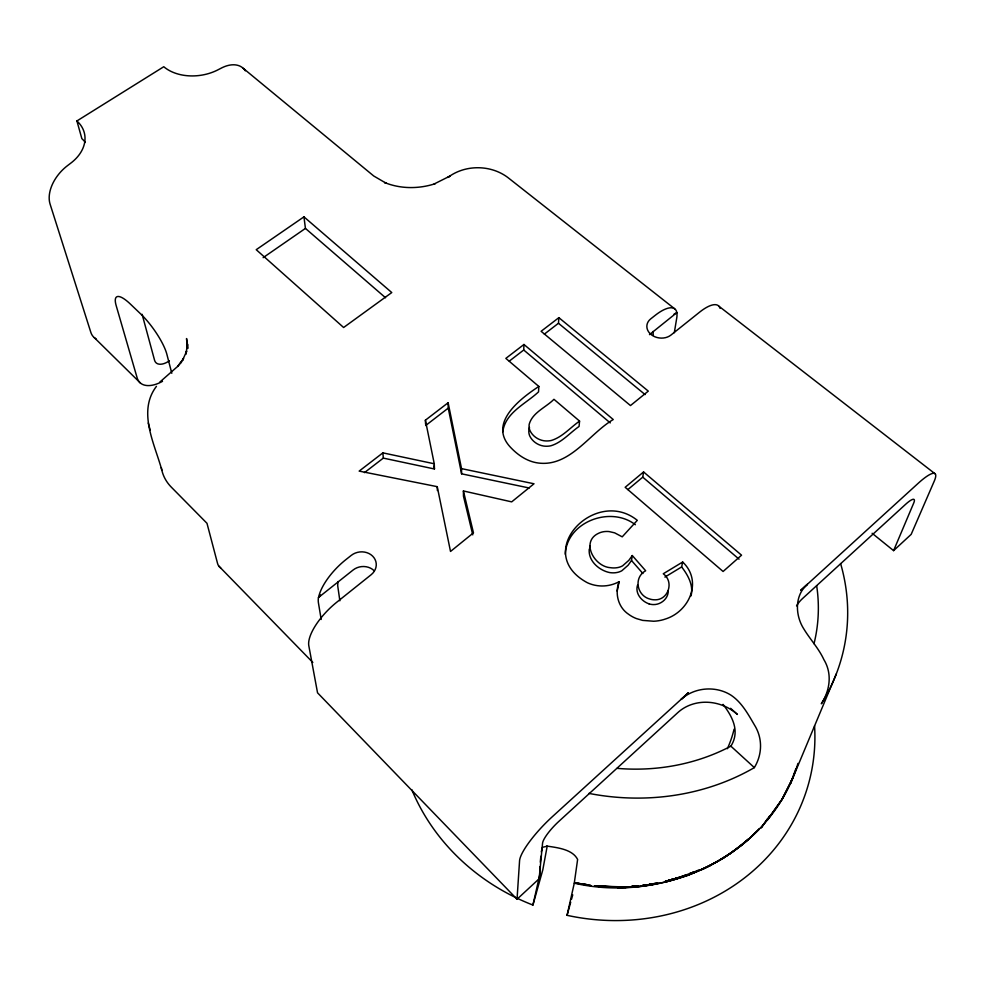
<?xml version="1.0" encoding="UTF-8"?>
<svg xmlns="http://www.w3.org/2000/svg" width="985" height="985" viewBox="0 0 985 985"><rect width="100%" height="100%" fill="white"/><g stroke="black" fill="none" stroke-linecap="round" stroke-linejoin="round"><path stroke-width="1.48" d="M546.687 846.041C556.55 847.592 572.47 849.058 577.616 859.474L574.28 883.176C664.346 903.996 770.652 855.152 797.948 763.424M653.277 334.74L652.907 331.502M668.199 590.778C668.519 598.597 660.75 604.901 653.252 604.581A13.174 11.438 12.2 0 1 649.016 603.854M509.307 361.113L523.725 350.007L523.958 344.479L613.249 419.536C589.313 433.597 569.822 467.198 538.155 462.999C527.738 461.62 518.529 455.587 511.338 448.163C487.119 423.907 519.674 399.073 538.844 386.452L505.847 358.392L523.958 344.479M538.844 386.452L538.536 391.882C525.879 403.776 505.145 412.629 502.781 431.898M320.396 594.94L318.611 597.402A39.609 15.772 -45.6 0 1 345.932 559.591L351.251 555.392A15.144 13.211 -7.2 0 1 372.552 556.045A15.144 13.211 -7.2 0 1 371.148 574.723L336.636 602.315A40.286 15.514 -45.2 0 0 308.81 645.729L317.539 692.812L517.039 899.231L519.563 860.804A43.438 9.788 -46.2 0 1 552.326 816.713L688.392 692.714L681.103 699.436C694.388 687.198 715.935 685.523 731.104 695.25C741.742 702.391 748.071 714.1 754.399 724.898C762.722 738.11 762.439 754.239 754.35 767.611A222.154 193.996 10.7 0 1 588.919 793.393M544.336 334.137L558.47 323.265L558.864 317.662L648.29 391.119L630.474 405.561L541.11 331.292L558.864 317.662M565.267 554.235C566.781 521.742 610.614 505.502 635.35 524.722M579.562 421.1C570.266 427.588 562.386 437.143 551.255 440.492A17.508 14.504 3.3 0 1 543.782 440.738C537.921 439.802 532.442 435.936 529.942 430.519A16.573 13.741 3.3 0 1 529.216 424.215C532.503 412.432 545.973 407.396 553.952 399.307L579.562 421.1L579.069 426.443C569.81 432.908 561.967 442.437 550.886 445.774A17.422 14.467 3.4 0 1 543.449 446.02C537.613 445.085 532.171 441.231 529.684 435.826A16.499 13.691 3.3 0 1 528.957 429.546L529.499 427.453M539.854 866.615L539.891 874.249L532.922 905.055A209.743 191.078 14.5 0 1 411.816 789.699M540.285 862.17L540.851 856.261M541.282 851.816L542.489 847.285L547.192 846.213L542.797 869.878L532.922 905.055M589.276 549.088C587.946 560.736 599.077 570.45 609.715 572.581A19.281 16.646 8.8 0 0 615.366 572.741L617.115 572.47A16.031 13.852 8.9 0 0 621.867 570.734L628.098 565.242L631.508 560.502L632.296 555.552L645.655 570.758C633.244 577.592 636.975 595.79 649.903 599.052A13.236 11.475 12.1 0 0 654.163 599.791C668.027 600.825 674.626 582.012 663.274 573.762L682.679 562.016C702.871 581.125 689.328 611.34 665.7 618.925A37.787 32.788 11.9 0 1 653.658 621.24L642.651 620.39L636.495 618.605A30.424 26.46 11.9 0 1 628.43 614.16C618.001 607.154 614.652 593.142 619.122 581.679C611.833 585.632 603.263 586.949 595.149 585.275A30.621 26.496 8.3 0 1 587.319 582.701C531.543 552.486 595.334 486.455 637.295 520.339L622.225 536.837L614.64 532.848L609.099 531.568A18.85 16.228 8.4 0 0 603.78 531.691A17.028 14.652 8.3 0 0 599.028 533.082C580.214 541.245 594.09 566.634 610.404 567.68A19.38 16.696 8.8 0 0 616.081 567.828L617.829 567.569A16.117 13.901 8.9 0 0 622.619 565.821L628.861 560.317L632.296 555.552M337.978 581.569L337.695 585.656L339.862 600.788M691.051 595.9C693.699 585.275 687.924 575.043 681.632 566.941L682.679 562.016M619.122 581.679L617.176 591.086M627.876 489.582L642.749 477.159L643.574 471.95L741.545 555.183L723.088 571.485L625.167 487.292L643.574 471.95M674.306 332.733L676.781 317.749A35.817 16.203 -39.7 0 0 676.732 312.725L674.085 314.067M814.558 725.822A209.743 191.078 14.5 0 1 567.064 915.324L574.28 883.176M637.578 585.028C634.771 593.204 641.543 601.342 649.016 603.854M567.064 915.324L570.709 902.162M571.522 899.243L572.741 894.848M617.004 768.349A193.048 168.497 10.7 0 0 730.882 746.174C740.277 731.239 732.372 716.526 723.039 704.361M589.633 547.512L590.175 546.01M795.929 768.62L790.376 783.777L836.302 673.925M872.131 533.279L893.592 550.64L913.698 503.089A19.528 3.878 -49.4 0 0 905.535 504.382L802.406 598.671A41.949 35.411 21.4 0 0 796.545 605.886M156.443 386.342C137.124 411.631 154.916 444.346 161.835 470.202M159.841 382.069L177.632 366.445L183.555 358.515L182.36 360.719L186.694 351.091L185.783 354.243L187.581 344.344L187.298 348.037L186.559 338.544L187.643 348.358M767.29 819.138L761.22 827.905L769.334 816.306M177.632 366.445L181.622 361.815L180.28 363.366M749.548 838.235L759.398 828.89C743.072 845.992 723.384 859.425 702.071 869.521L723.384 858.169L742.321 844.724L748.514 839.158L731.092 853.022L721.377 858.908M517.039 899.231L539.115 878.792L542.563 843.185A21.547 4.826 -46.3 0 1 558.79 821.441L677.889 712.537A43.155 38.637 22.4 0 1 737.408 714.457L730.599 708.313M893.592 550.64L911.174 534.362L934.199 481.259A39.228 7.806 -49.5 0 0 918.217 483.278L800.657 590.409L807.392 584.339C794.316 595.494 795.154 615.6 803.945 629.119C810.249 639.511 818.769 648.475 823.879 659.618C832.387 673.629 829.998 690.35 821.342 703.783A222.154 193.996 10.7 0 0 840.599 563.568M748.391 839.158C712.82 871.196 665.023 887.485 617.472 887.633L641.038 886.328L656.49 883.828M318.611 597.402L353.086 570.019A14.923 13.076 -7.4 0 1 374.041 570.635M649.484 334.629L676.732 312.725M364.45 472.64L383.325 458.111L434.459 468.983L434.262 463.775L425.397 420.201L448.126 402.742L461.534 468.626L461.596 473.822L529.204 487.994M425.643 425.532L448.249 408.122L448.126 402.742M434.262 463.775L382.882 452.866L359.168 471.101L437.241 486.664L450.514 551.452L473.465 532.848L463.406 490.961L511.683 501.87L534.005 483.77L461.534 468.626M263.13 257.664L305.436 228.409L303.946 216.86L256.223 249.697L343.617 327.5L391.771 292.557L303.946 216.86M96.087 338.852A30.597 17.964 -44.8 0 1 90.842 332.376L50.112 204.19A33.749 21.99 -46.5 0 1 67.423 165.702L70.723 163.19A43.131 30.818 -12.4 0 0 76.904 120.958L163.769 66.734A41.038 28.762 -7.8 0 0 218.301 69.652L221.687 67.903A32.64 20.316 -51.9 0 1 245.351 70.809M664.9 577.087L681.632 566.941M710.813 865.286L688.022 875.333L664.998 882.215M679.145 877.709L683.258 875.973M690.325 873.51L693.797 872.07L689.648 873.523M694.991 871.577L698.562 870.1M678.776 877.647L685.843 874.951M678.727 877.672L693.797 872.07M675.821 878.374L679.97 876.921M669.381 880.159L665.134 881.476L677.089 878.004M673.063 879.346L668.84 880.319L677.36 878.177L669 880.307M665.134 881.476L677.742 878.078M657.561 882.905L648.881 884.629M671.745 879.383L677.668 878.041M657.795 882.991L648.881 884.567L651.836 883.964M649.411 884.555L652.279 884.001M642.774 885.441L645.815 885.01M642.799 885.466L645.84 885.047M632.099 886.562L636.679 886.02M631.964 886.599L637.504 886.044L631.496 886.512M631.287 886.488L637.135 885.983M612.892 886.992L598.523 886.734L626.152 887.411L596.294 885.995M632.111 886.672L638.218 886.106L632.222 886.635M621.892 887.017L606.12 886.869M623.271 886.992L610.183 887.005M614.763 887.005L594.386 885.995L607.314 886.82M596.873 885.995L625.438 887.005L609.826 887.153L600.985 886.081M580.387 883.607L575.966 883.077L590.68 885.503M583.329 883.964L586.272 884.308M576.065 883.053L590.84 885.515M718.915 306.224L935.344 473.994M674.688 308.81L509.27 178.63C492.118 164.569 465.56 164.064 447.892 177.435L450.157 175.97L434.114 183.998L435.087 183.739C418.785 189.022 400.587 189.046 384.618 182.545L386.12 183.21L373.758 176.007L243.209 68.297M558.47 323.265L645.101 394.591M523.725 350.007L610.244 422.91M642.749 477.159L739.045 559.148M305.436 228.409L385.554 297.765M730.882 746.174L754.35 767.611M94.326 337.67L140.473 383.091M218.719 565.969L312.824 662.462M631.508 560.502L642.897 573.492M76.904 120.958L81.866 138.663A42.589 30.658 -12.6 0 1 85.313 142.443M148.279 423.021L150.213 430.186M142.111 314.289L154.583 360.301A15.612 8.656 -45.3 0 0 169.346 360.83M171.796 373.266L166.896 354.391A34.093 8.951 54.4 0 0 140.732 313.981L130.439 304.131A33.995 8.865 54.6 0 0 116.156 305.535L137.174 377.957A31.163 17.213 -45.1 0 0 162.5 381.33M472.763 534.867L463.455 496.095L463.406 490.961M448.249 408.122L461.596 473.822M433.856 465.991L434.459 468.983M321.196 619.466L318.426 602.857A38.772 13.15 -57.4 0 1 318.45 597.23M382.882 452.866L383.325 458.111M187.273 342.866L187.643 348.481M425.397 420.201L425.582 424.203M437.241 486.664L437.377 490.518M676.904 312.861A36.568 13.187 -50.8 0 0 655.16 315.385L650.691 318.906A13.987 11.057 6.8 0 0 651.208 334.629A13.987 11.057 6.8 0 0 670.957 335.06L699.498 312.245A36.642 12.559 -51 0 1 720.023 308.305M816.651 585.632A193.048 168.497 10.7 0 1 814.004 643.734M220.689 567.889A34.955 15.735 -44.4 0 1 217.525 563.334L206.985 523.306L171.341 487.181A50.173 41.382 -12.9 0 1 161.343 467.678M734.071 729.22A128.715 116.329 13.5 0 1 727.349 748.723M792.9 777.842L781.918 799.524L767.549 819.742L781.918 799.524L792.9 777.842M645.126 885.392L642.097 885.65L645.126 885.392"/></g></svg>
